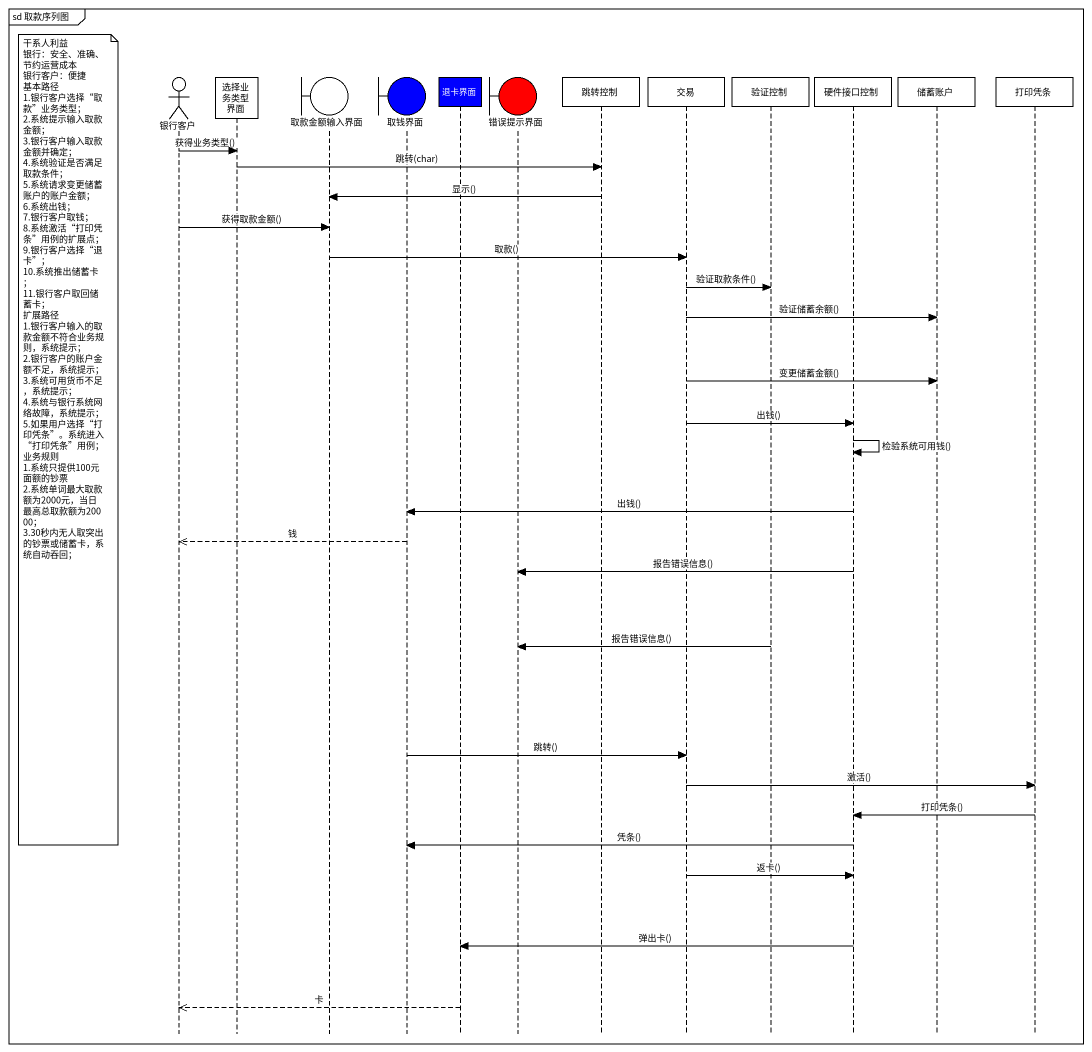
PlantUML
@startuml
mainframe sd 取款序列图
hide footbox
actor 银行客户
participant 选择业务类型界面
boundary 取款金额输入界面
boundary 取钱界面 #0000FF
participant 退卡界面 #0000FF
boundary 错误提示界面 #FF0000
participant 跳转控制
participant 交易
participant 验证控制
participant 硬件接口控制
participant 储蓄账户
participant 打印凭条

银行客户 -> 选择业务类型界面 : 获得业务类型()
选择业务类型界面 -> 跳转控制 : 跳转(char)
跳转控制 -> 取款金额输入界面 : 显示()
银行客户 -> 取款金额输入界面 : 获得取款金额()
取款金额输入界面 -> 交易 : 取款()
交易 -> 验证控制 : 验证取款条件()
交易 -> 储蓄账户 : 验证储蓄余额()
交易 -> 储蓄账户 : 变更储蓄金额()
交易 -> 硬件接口控制 : 出钱()
note left of 银行客户
  干系人利益
  银行：安全、准确、节约运营成本
  银行客户：便捷
  基本路径
  1.银行客户选择“取款”业务类型；
  2.系统提示输入取款金额；
  3.银行客户输入取款金额并确定；
  4.系统验证是否满足取款条件；
  5.系统请求变更储蓄账户的账户金额；
  6.系统出钱；
  7.银行客户取钱；
  8.系统激活“打印凭条”用例的扩展点；
  9.银行客户选择“退卡”；
  10.系统推出储蓄卡；
  11.银行客户取回储蓄卡；
  扩展路径
  1.银行客户输入的取款金额不符合业务规则，系统提示；
  2.银行客户的账户金额不足，系统提示；
  3.系统可用货币不足，系统提示；
  4.系统与银行系统网络故障，系统提示；
  5.如果用户选择“打印凭条”。系统进入“打印凭条”用例；
  业务规则
  1.系统只提供100元面额的钞票
  2.系统单词最大取款额为2000元，当日最高总取款额为20000；
  3.30秒内无人取突出的钞票或储蓄卡，系统自动吞回；
end note
硬件接口控制 -> 硬件接口控制 : 检验系统可用钱()
硬件接口控制 -> 取钱界面 : 出钱()
取钱界面 -->> 银行客户 : 钱
硬件接口控制 -> 错误提示界面 : 报告错误信息()
验证控制 -> 错误提示界面 : 报告错误信息()
取钱界面 -> 交易 : 跳转()
交易 -> 打印凭条 : 激活()
打印凭条 -> 硬件接口控制 : 打印凭条()
硬件接口控制 -> 取钱界面 : 凭条()
交易 -> 硬件接口控制 : 返卡()
硬件接口控制 -> 退卡界面 : 弹出卡()
退卡界面 -->> 银行客户 : 卡
@enduml
